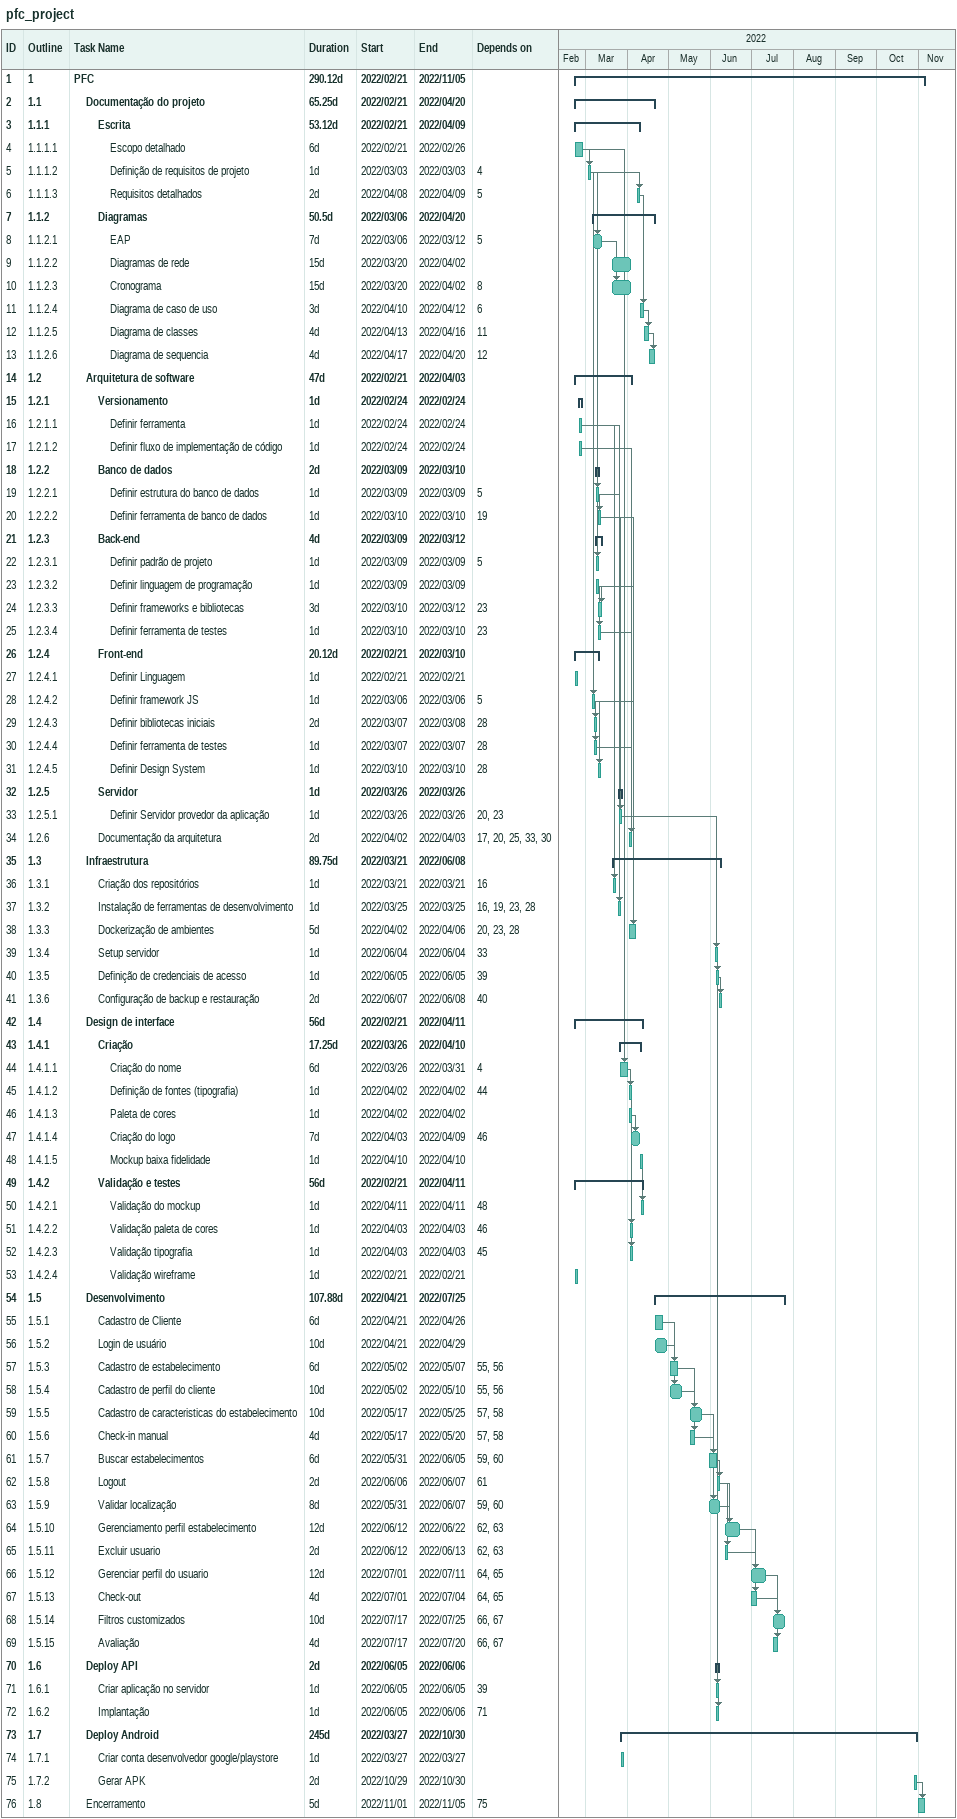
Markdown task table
pfc_project

| ID | WBS | Task | Duration | Start | Finish | Predecessors |
|---|---|---|---|---|---|---|
| 1 | 1 | **PFC** | 290.12d | 2022-02-21 | 2022-11-05 |  |
| 2 | 1.1 | **Documentação do projeto** | 65.25d | 2022-02-21 | 2022-04-20 |  |
| 3 | 1.1.1 | **Escrita** | 53.12d | 2022-02-21 | 2022-04-09 |  |
| 4 | 1.1.1.1 | Escopo detalhado | 6d | 2022-02-21 | 2022-02-26 |  |
| 5 | 1.1.1.2 | Definição de requisitos de projeto | 1d | 2022-03-03 | 2022-03-03 | 4 |
| 6 | 1.1.1.3 | Requisitos detalhados | 2d | 2022-04-08 | 2022-04-09 | 5 |
| 7 | 1.1.2 | **Diagramas** | 50.5d | 2022-03-06 | 2022-04-20 |  |
| 8 | 1.1.2.1 | EAP | 7d | 2022-03-06 | 2022-03-12 | 5 |
| 9 | 1.1.2.2 | Diagramas de rede | 15d | 2022-03-20 | 2022-04-02 |  |
| 10 | 1.1.2.3 | Cronograma | 15d | 2022-03-20 | 2022-04-02 | 8 |
| 11 | 1.1.2.4 | Diagrama de caso de uso | 3d | 2022-04-10 | 2022-04-12 | 6 |
| 12 | 1.1.2.5 | Diagrama de classes | 4d | 2022-04-13 | 2022-04-16 | 11 |
| 13 | 1.1.2.6 | Diagrama de sequencia | 4d | 2022-04-17 | 2022-04-20 | 12 |
| 14 | 1.2 | **Arquitetura de software** | 47d | 2022-02-21 | 2022-04-03 |  |
| 15 | 1.2.1 | **Versionamento** | 1d | 2022-02-24 | 2022-02-24 |  |
| 16 | 1.2.1.1 | Definir ferramenta | 1d | 2022-02-24 | 2022-02-24 |  |
| 17 | 1.2.1.2 | Definir fluxo de implementação de código | 1d | 2022-02-24 | 2022-02-24 |  |
| 18 | 1.2.2 | **Banco de dados** | 2d | 2022-03-09 | 2022-03-10 |  |
| 19 | 1.2.2.1 | Definir estrutura do banco de dados | 1d | 2022-03-09 | 2022-03-09 | 5 |
| 20 | 1.2.2.2 | Definir ferramenta de banco de dados | 1d | 2022-03-10 | 2022-03-10 | 19 |
| 21 | 1.2.3 | **Back-end** | 4d | 2022-03-09 | 2022-03-12 |  |
| 22 | 1.2.3.1 | Definir padrão de projeto | 1d | 2022-03-09 | 2022-03-09 | 5 |
| 23 | 1.2.3.2 | Definir linguagem de programação | 1d | 2022-03-09 | 2022-03-09 |  |
| 24 | 1.2.3.3 | Definir frameworks e bibliotecas | 3d | 2022-03-10 | 2022-03-12 | 23 |
| 25 | 1.2.3.4 | Definir ferramenta de testes | 1d | 2022-03-10 | 2022-03-10 | 23 |
| 26 | 1.2.4 | **Front-end** | 20.12d | 2022-02-21 | 2022-03-10 |  |
| 27 | 1.2.4.1 | Definir Linguagem | 1d | 2022-02-21 | 2022-02-21 |  |
| 28 | 1.2.4.2 | Definir framework JS | 1d | 2022-03-06 | 2022-03-06 | 5 |
| 29 | 1.2.4.3 | Definir bibliotecas iniciais | 2d | 2022-03-07 | 2022-03-08 | 28 |
| 30 | 1.2.4.4 | Definir ferramenta de testes | 1d | 2022-03-07 | 2022-03-07 | 28 |
| 31 | 1.2.4.5 | Definir Design System | 1d | 2022-03-10 | 2022-03-10 | 28 |
| 32 | 1.2.5 | **Servidor** | 1d | 2022-03-26 | 2022-03-26 |  |
| 33 | 1.2.5.1 | Definir Servidor provedor da aplicação | 1d | 2022-03-26 | 2022-03-26 | 20, 23 |
| 34 | 1.2.6 | Documentação da arquitetura | 2d | 2022-04-02 | 2022-04-03 | 17, 20, 25, 33, 30 |
| 35 | 1.3 | **Infraestrutura** | 89.75d | 2022-03-21 | 2022-06-08 |  |
| 36 | 1.3.1 | Criação dos repositórios | 1d | 2022-03-21 | 2022-03-21 | 16 |
| 37 | 1.3.2 | Instalação de ferramentas de desenvolvimento | 1d | 2022-03-25 | 2022-03-25 | 16, 19, 23, 28 |
| 38 | 1.3.3 | Dockerização de ambientes | 5d | 2022-04-02 | 2022-04-06 | 20, 23, 28 |
| 39 | 1.3.4 | Setup servidor | 1d | 2022-06-04 | 2022-06-04 | 33 |
| 40 | 1.3.5 | Definição de credenciais de acesso | 1d | 2022-06-05 | 2022-06-05 | 39 |
| 41 | 1.3.6 | Configuração de backup e restauração | 2d | 2022-06-07 | 2022-06-08 | 40 |
| 42 | 1.4 | **Design de interface** | 56d | 2022-02-21 | 2022-04-11 |  |
| 43 | 1.4.1 | **Criação** | 17.25d | 2022-03-26 | 2022-04-10 |  |
| 44 | 1.4.1.1 | Criação do nome | 6d | 2022-03-26 | 2022-03-31 | 4 |
| 45 | 1.4.1.2 | Definição de fontes (tipografia) | 1d | 2022-04-02 | 2022-04-02 | 44 |
| 46 | 1.4.1.3 | Paleta de cores | 1d | 2022-04-02 | 2022-04-02 |  |
| 47 | 1.4.1.4 | Criação do logo | 7d | 2022-04-03 | 2022-04-09 | 46 |
| 48 | 1.4.1.5 | Mockup baixa fidelidade | 1d | 2022-04-10 | 2022-04-10 |  |
| 49 | 1.4.2 | **Validação e testes** | 56d | 2022-02-21 | 2022-04-11 |  |
| 50 | 1.4.2.1 | Validação do mockup | 1d | 2022-04-11 | 2022-04-11 | 48 |
| 51 | 1.4.2.2 | Validação paleta de cores | 1d | 2022-04-03 | 2022-04-03 | 46 |
| 52 | 1.4.2.3 | Validação tipografia | 1d | 2022-04-03 | 2022-04-03 | 45 |
| 53 | 1.4.2.4 | Validação wireframe | 1d | 2022-02-21 | 2022-02-21 |  |
| 54 | 1.5 | **Desenvolvimento** | 107.88d | 2022-04-21 | 2022-07-25 |  |
| 55 | 1.5.1 | Cadastro de Cliente | 6d | 2022-04-21 | 2022-04-26 |  |
| 56 | 1.5.2 | Login de usuário | 10d | 2022-04-21 | 2022-04-29 |  |
| 57 | 1.5.3 | Cadastro de estabelecimento | 6d | 2022-05-02 | 2022-05-07 | 55, 56 |
| 58 | 1.5.4 | Cadastro de perfil do cliente | 10d | 2022-05-02 | 2022-05-10 | 55, 56 |
| 59 | 1.5.5 | Cadastro de caracteristicas do estabelecimento | 10d | 2022-05-17 | 2022-05-25 | 57, 58 |
| 60 | 1.5.6 | Check-in manual | 4d | 2022-05-17 | 2022-05-20 | 57, 58 |
| 61 | 1.5.7 | Buscar estabelecimentos | 6d | 2022-05-31 | 2022-06-05 | 59, 60 |
| 62 | 1.5.8 | Logout | 2d | 2022-06-06 | 2022-06-07 | 61 |
| 63 | 1.5.9 | Validar localização | 8d | 2022-05-31 | 2022-06-07 | 59, 60 |
| 64 | 1.5.10 | Gerenciamento perfil estabelecimento | 12d | 2022-06-12 | 2022-06-22 | 62, 63 |
| 65 | 1.5.11 | Excluir usuario | 2d | 2022-06-12 | 2022-06-13 | 62, 63 |
| 66 | 1.5.12 | Gerenciar perfil do usuario | 12d | 2022-07-01 | 2022-07-11 | 64, 65 |
| 67 | 1.5.13 | Check-out | 4d | 2022-07-01 | 2022-07-04 | 64, 65 |
| 68 | 1.5.14 | Filtros customizados | 10d | 2022-07-17 | 2022-07-25 | 66, 67 |
| 69 | 1.5.15 | Avaliação | 4d | 2022-07-17 | 2022-07-20 | 66, 67 |
| 70 | 1.6 | **Deploy API** | 2d | 2022-06-05 | 2022-06-06 |  |
| 71 | 1.6.1 | Criar aplicação no servidor | 1d | 2022-06-05 | 2022-06-05 | 39 |
| 72 | 1.6.2 | Implantação | 1d | 2022-06-05 | 2022-06-06 | 71 |
| 73 | 1.7 | **Deploy Android** | 245d | 2022-03-27 | 2022-10-30 |  |
| 74 | 1.7.1 | Criar conta desenvolvedor google/playstore | 1d | 2022-03-27 | 2022-03-27 |  |
| 75 | 1.7.2 | Gerar APK | 2d | 2022-10-29 | 2022-10-30 |  |
| 76 | 1.8 | Encerramento | 5d | 2022-11-01 | 2022-11-05 | 75 |
